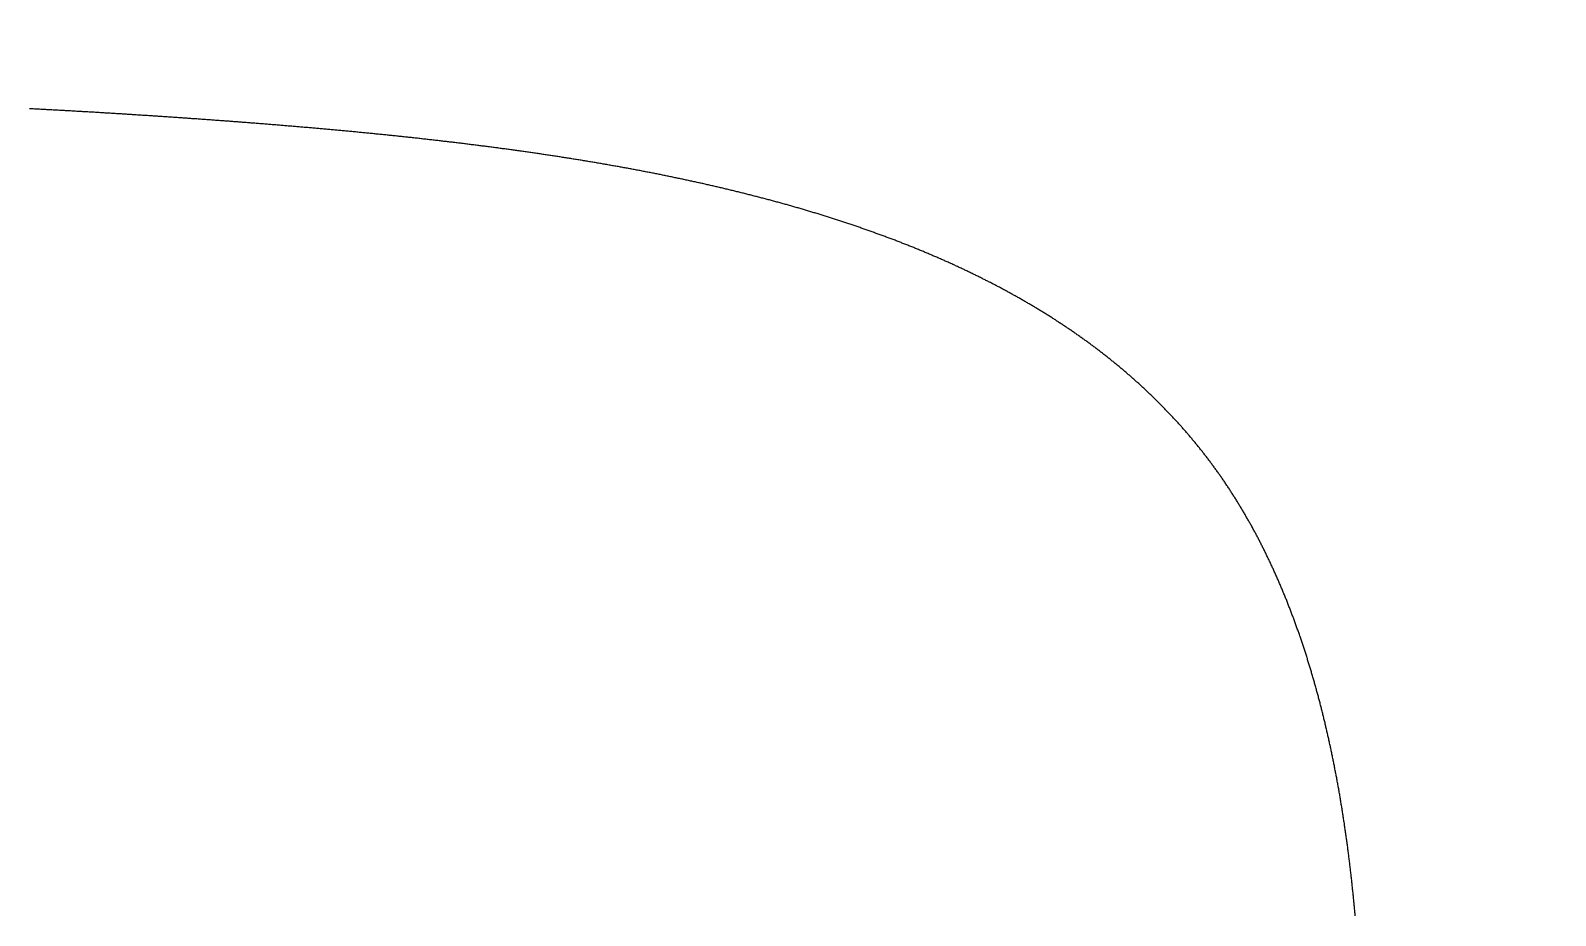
# Model space of a CAD drawing. Header units: millimetres. Extents: x 88 to 97873, y 32 to 55088.
# Drawn here: x 49002.453 to 49005.387, y 4955.76 to 4957.462 of the extents above; entities that cross this region are included whole.
import ezdxf

# ---------------------------------------------------------------- set-up
doc = ezdxf.new("R2010")
doc.units = ezdxf.units.MM
doc.header["$LTSCALE"] = 0.3

msp = doc.modelspace()

# ---------------------------------------------------------------- linework, layer by layer
msp.add_lwpolyline([(49005.0012, 4955.7594), (49005.001, 4955.7616), (49005.0008, 4955.7639), (49005.0006, 4955.7661), (49005.0004, 4955.7683), (49005.0002, 4955.7706), (49005, 4955.7728), (49004.9998, 4955.775), (49004.9996, 4955.7772), (49004.9994, 4955.7795), (49004.9992, 4955.7817), (49004.999, 4955.7839), (49004.9988, 4955.7861), (49004.9985, 4955.7883), (49004.9983, 4955.7906), (49004.9981, 4955.7928), (49004.9979, 4955.795), (49004.9977, 4955.7972), (49004.9974, 4955.7994), (49004.9972, 4955.8016), (49004.997, 4955.8039), (49004.9968, 4955.8061), (49004.9965, 4955.8083), (49004.9963, 4955.8105), (49004.9961, 4955.8127), (49004.9958, 4955.8149), (49004.9956, 4955.8171), (49004.9954, 4955.8193), (49004.9951, 4955.8215), (49004.9949, 4955.8237), (49004.9946, 4955.826), (49004.9944, 4955.8282), (49004.9942, 4955.8304), (49004.9939, 4955.8326), (49004.9937, 4955.8348), (49004.9934, 4955.837), (49004.9932, 4955.8392), (49004.9929, 4955.8414), (49004.9927, 4955.8436), (49004.9924, 4955.8458), (49004.9922, 4955.848), (49004.9919, 4955.8502), (49004.9916, 4955.8524), (49004.9914, 4955.8545), (49004.9911, 4955.8567), (49004.9908, 4955.8589), (49004.9906, 4955.8611), (49004.9903, 4955.8633), (49004.99, 4955.8655), (49004.9898, 4955.8677), (49004.9895, 4955.8699), (49004.9892, 4955.8721), (49004.989, 4955.8743), (49004.9887, 4955.8764), (49004.9884, 4955.8786), (49004.9881, 4955.8808), (49004.9878, 4955.883), (49004.9876, 4955.8852), (49004.9873, 4955.8874), (49004.987, 4955.8895), (49004.9867, 4955.8917), (49004.9864, 4955.8939), (49004.9861, 4955.8961), (49004.9858, 4955.8982), (49004.9855, 4955.9004), (49004.9852, 4955.9026), (49004.9849, 4955.9048), (49004.9846, 4955.9069), (49004.9843, 4955.9091), (49004.984, 4955.9113), (49004.9837, 4955.9134), (49004.9834, 4955.9156), (49004.9831, 4955.9178), (49004.9828, 4955.9199), (49004.9825, 4955.9221), (49004.9822, 4955.9243), (49004.9819, 4955.9264), (49004.9815, 4955.9286), (49004.9812, 4955.9307), (49004.9809, 4955.9329), (49004.9806, 4955.9351), (49004.9803, 4955.9372), (49004.9799, 4955.9394), (49004.9796, 4955.9415), (49004.9793, 4955.9437), (49004.9789, 4955.9458), (49004.9786, 4955.948), (49004.9783, 4955.9501), (49004.978, 4955.9523), (49004.9776, 4955.9544), (49004.9773, 4955.9566), (49004.9769, 4955.9587), (49004.9766, 4955.9609), (49004.9763, 4955.963), (49004.9759, 4955.9651), (49004.9756, 4955.9673), (49004.9752, 4955.9694), (49004.9749, 4955.9716), (49004.9745, 4955.9737), (49004.9742, 4955.9758), (49004.9738, 4955.978), (49004.9734, 4955.9801), (49004.9731, 4955.9822), (49004.9727, 4955.9844), (49004.9724, 4955.9865), (49004.972, 4955.9886), (49004.9716, 4955.9908), (49004.9713, 4955.9929), (49004.9709, 4955.995), (49004.9705, 4955.9971), (49004.9702, 4955.9993), (49004.9698, 4956.0014), (49004.9694, 4956.0035), (49004.969, 4956.0056), (49004.9687, 4956.0078), (49004.9683, 4956.0099), (49004.9679, 4956.012), (49004.9675, 4956.0141), (49004.9671, 4956.0162), (49004.9667, 4956.0183), (49004.9663, 4956.0204), (49004.9659, 4956.0226), (49004.9656, 4956.0247), (49004.9652, 4956.0268), (49004.9648, 4956.0289), (49004.9644, 4956.031), (49004.964, 4956.0331), (49004.9636, 4956.0352), (49004.9632, 4956.0373), (49004.9627, 4956.0394), (49004.9623, 4956.0415), (49004.9619, 4956.0436), (49004.9615, 4956.0457), (49004.9611, 4956.0478), (49004.9607, 4956.0499), (49004.9603, 4956.052), (49004.9599, 4956.0541), (49004.9594, 4956.0562), (49004.959, 4956.0582), (49004.9586, 4956.0603), (49004.9582, 4956.0624), (49004.9577, 4956.0645), (49004.9573, 4956.0666), (49004.9569, 4956.0687), (49004.9564, 4956.0708), (49004.956, 4956.0728), (49004.9556, 4956.0749), (49004.9551, 4956.077), (49004.9547, 4956.0791), (49004.9543, 4956.0811), (49004.9538, 4956.0832), (49004.9534, 4956.0853), (49004.9529, 4956.0874), (49004.9525, 4956.0894), (49004.952, 4956.0915), (49004.9516, 4956.0936), (49004.9511, 4956.0956), (49004.9506, 4956.0977), (49004.9502, 4956.0998), (49004.9497, 4956.1018), (49004.9493, 4956.1039), (49004.9488, 4956.1059), (49004.9483, 4956.108), (49004.9479, 4956.11), (49004.9474, 4956.1121), (49004.9469, 4956.1142), (49004.9465, 4956.1162), (49004.946, 4956.1183), (49004.9455, 4956.1203), (49004.945, 4956.1223), (49004.9445, 4956.1244), (49004.9441, 4956.1264), (49004.9436, 4956.1285), (49004.9431, 4956.1305), (49004.9426, 4956.1326), (49004.9421, 4956.1346), (49004.9416, 4956.1366), (49004.9411, 4956.1387), (49004.9406, 4956.1407), (49004.9401, 4956.1427), (49004.9396, 4956.1448), (49004.9391, 4956.1468), (49004.9386, 4956.1488), (49004.9381, 4956.1509), (49004.9376, 4956.1529), (49004.9371, 4956.1549), (49004.9366, 4956.1569), (49004.9361, 4956.159), (49004.9356, 4956.161), (49004.935, 4956.163), (49004.9345, 4956.165), (49004.934, 4956.167), (49004.9335, 4956.169), (49004.9329, 4956.1711), (49004.9324, 4956.1731), (49004.9319, 4956.1751), (49004.9314, 4956.1771), (49004.9308, 4956.1791), (49004.9303, 4956.1811), (49004.9297, 4956.1831), (49004.9292, 4956.1851), (49004.9287, 4956.1871), (49004.9281, 4956.1891), (49004.9276, 4956.1911), (49004.927, 4956.1931), (49004.9265, 4956.1951), (49004.9259, 4956.1971), (49004.9254, 4956.1991), (49004.9248, 4956.2011), (49004.9243, 4956.203), (49004.9237, 4956.205), (49004.9232, 4956.207), (49004.9226, 4956.209), (49004.922, 4956.211), (49004.9215, 4956.213), (49004.9209, 4956.2149), (49004.9203, 4956.2169), (49004.9197, 4956.2189), (49004.9192, 4956.2209), (49004.9186, 4956.2228), (49004.918, 4956.2248), (49004.9174, 4956.2268), (49004.9168, 4956.2287), (49004.9163, 4956.2307), (49004.9157, 4956.2327), (49004.9151, 4956.2346), (49004.9145, 4956.2366), (49004.9139, 4956.2386), (49004.9133, 4956.2405), (49004.9127, 4956.2425), (49004.9121, 4956.2444), (49004.9115, 4956.2464), (49004.9109, 4956.2483), (49004.9103, 4956.2503), (49004.9097, 4956.2522), (49004.9091, 4956.2542), (49004.9085, 4956.2561), (49004.9079, 4956.2581), (49004.9072, 4956.26), (49004.9066, 4956.2619), (49004.906, 4956.2639), (49004.9054, 4956.2658), (49004.9048, 4956.2677), (49004.9041, 4956.2697), (49004.9035, 4956.2716), (49004.9029, 4956.2735), (49004.9022, 4956.2755), (49004.9016, 4956.2774), (49004.901, 4956.2793), (49004.9003, 4956.2812), (49004.8997, 4956.2831), (49004.8991, 4956.2851), (49004.8984, 4956.287), (49004.8978, 4956.2889), (49004.8971, 4956.2908), (49004.8965, 4956.2927), (49004.8958, 4956.2946), (49004.8952, 4956.2965), (49004.8945, 4956.2984), (49004.8938, 4956.3004), (49004.8932, 4956.3023), (49004.8925, 4956.3042), (49004.8918, 4956.3061), (49004.8912, 4956.308), (49004.8905, 4956.3098), (49004.8898, 4956.3117), (49004.8892, 4956.3136), (49004.8885, 4956.3155), (49004.8878, 4956.3174), (49004.8871, 4956.3193), (49004.8864, 4956.3212), (49004.8858, 4956.3231), (49004.8851, 4956.3249), (49004.8844, 4956.3268), (49004.8837, 4956.3287), (49004.883, 4956.3306), (49004.8823, 4956.3325), (49004.8816, 4956.3343), (49004.8809, 4956.3362), (49004.8802, 4956.3381), (49004.8795, 4956.3399), (49004.8788, 4956.3418), (49004.8781, 4956.3437), (49004.8774, 4956.3455), (49004.8767, 4956.3474), (49004.8759, 4956.3492), (49004.8752, 4956.3511), (49004.8745, 4956.3529), (49004.8738, 4956.3548), (49004.8731, 4956.3566), (49004.8723, 4956.3585), (49004.8716, 4956.3603), (49004.8709, 4956.3622), (49004.8701, 4956.364), (49004.8694, 4956.3659), (49004.8687, 4956.3677), (49004.8679, 4956.3695), (49004.8672, 4956.3714), (49004.8665, 4956.3732), (49004.8657, 4956.375), (49004.865, 4956.3769), (49004.8642, 4956.3787), (49004.8635, 4956.3805), (49004.8627, 4956.3823), (49004.8619, 4956.3842), (49004.8612, 4956.386), (49004.8604, 4956.3878), (49004.8597, 4956.3896), (49004.8589, 4956.3914), (49004.8581, 4956.3932), (49004.8574, 4956.3951), (49004.8566, 4956.3969), (49004.8558, 4956.3987), (49004.855, 4956.4005), (49004.8543, 4956.4023), (49004.8535, 4956.4041), (49004.8527, 4956.4059), (49004.8519, 4956.4077), (49004.8511, 4956.4095), (49004.8503, 4956.4113), (49004.8495, 4956.413), (49004.8487, 4956.4148), (49004.8479, 4956.4166), (49004.8471, 4956.4184), (49004.8463, 4956.4202), (49004.8455, 4956.422), (49004.8447, 4956.4237), (49004.8439, 4956.4255), (49004.8431, 4956.4273), (49004.8423, 4956.4291), (49004.8415, 4956.4308), (49004.8407, 4956.4326), (49004.8398, 4956.4344), (49004.839, 4956.4361), (49004.8382, 4956.4379), (49004.8374, 4956.4396), (49004.8365, 4956.4414), (49004.8357, 4956.4432), (49004.8349, 4956.4449), (49004.834, 4956.4467), (49004.8332, 4956.4484), (49004.8324, 4956.4502), (49004.8315, 4956.4519), (49004.8307, 4956.4536), (49004.8298, 4956.4554), (49004.829, 4956.4571), (49004.8281, 4956.4589), (49004.8273, 4956.4606), (49004.8264, 4956.4623), (49004.8255, 4956.4641), (49004.8247, 4956.4658), (49004.8238, 4956.4675), (49004.823, 4956.4692), (49004.8221, 4956.471), (49004.8212, 4956.4727), (49004.8203, 4956.4744), (49004.8195, 4956.4761), (49004.8186, 4956.4778), (49004.8177, 4956.4795), (49004.8168, 4956.4812), (49004.8159, 4956.4829), (49004.8151, 4956.4847), (49004.8142, 4956.4864), (49004.8133, 4956.4881), (49004.8124, 4956.4898), (49004.8115, 4956.4914), (49004.8106, 4956.4931), (49004.8097, 4956.4948), (49004.8088, 4956.4965), (49004.8079, 4956.4982), (49004.807, 4956.4999), (49004.806, 4956.5016), (49004.8051, 4956.5033), (49004.8042, 4956.5049), (49004.8033, 4956.5066), (49004.8024, 4956.5083), (49004.8015, 4956.51), (49004.8005, 4956.5116), (49004.7996, 4956.5133), (49004.7987, 4956.515), (49004.7977, 4956.5166), (49004.7968, 4956.5183), (49004.7959, 4956.5199), (49004.7949, 4956.5216), (49004.794, 4956.5233), (49004.793, 4956.5249), (49004.7921, 4956.5266), (49004.7911, 4956.5282), (49004.7902, 4956.5298), (49004.7892, 4956.5315), (49004.7883, 4956.5331), (49004.7873, 4956.5348), (49004.7864, 4956.5364), (49004.7854, 4956.538), (49004.7844, 4956.5397), (49004.7834, 4956.5413), (49004.7825, 4956.5429), (49004.7815, 4956.5445), (49004.7805, 4956.5462), (49004.7795, 4956.5478), (49004.7786, 4956.5494), (49004.7776, 4956.551), (49004.7766, 4956.5526), (49004.7756, 4956.5542), (49004.7746, 4956.5558), (49004.7736, 4956.5575), (49004.7726, 4956.5591), (49004.7716, 4956.5607), (49004.7706, 4956.5623), (49004.7696, 4956.5639), (49004.7686, 4956.5654), (49004.7676, 4956.567), (49004.7666, 4956.5686), (49004.7656, 4956.5702), (49004.7646, 4956.5718), (49004.7635, 4956.5734), (49004.7625, 4956.575), (49004.7615, 4956.5765), (49004.7605, 4956.5781), (49004.7594, 4956.5797), (49004.7584, 4956.5813), (49004.7574, 4956.5828), (49004.7563, 4956.5844), (49004.7553, 4956.586), (49004.7543, 4956.5875), (49004.7532, 4956.5891), (49004.7522, 4956.5906), (49004.7511, 4956.5922), (49004.7501, 4956.5937), (49004.749, 4956.5953), (49004.748, 4956.5968), (49004.7469, 4956.5984), (49004.7458, 4956.5999), (49004.7448, 4956.6015), (49004.7437, 4956.603), (49004.7426, 4956.6045), (49004.7416, 4956.6061), (49004.7405, 4956.6076), (49004.7394, 4956.6091), (49004.7383, 4956.6106), (49004.7373, 4956.6122), (49004.7362, 4956.6137), (49004.7351, 4956.6152), (49004.734, 4956.6167), (49004.7329, 4956.6182), (49004.7318, 4956.6197), (49004.7307, 4956.6212), (49004.7296, 4956.6227), (49004.7285, 4956.6243), (49004.7274, 4956.6258), (49004.7263, 4956.6273), (49004.7252, 4956.6287), (49004.7241, 4956.6302), (49004.723, 4956.6317), (49004.7219, 4956.6332), (49004.7207, 4956.6347), (49004.7196, 4956.6362), (49004.7185, 4956.6377), (49004.7174, 4956.6392), (49004.7162, 4956.6406), (49004.7151, 4956.6421), (49004.714, 4956.6436), (49004.7128, 4956.6451), (49004.7117, 4956.6465), (49004.7106, 4956.648), (49004.7094, 4956.6495), (49004.7083, 4956.6509), (49004.7071, 4956.6524), (49004.706, 4956.6538), (49004.7048, 4956.6553), (49004.7037, 4956.6567), (49004.7025, 4956.6582), (49004.7014, 4956.6596), (49004.7002, 4956.6611), (49004.699, 4956.6625), (49004.6979, 4956.664), (49004.6967, 4956.6654), (49004.6955, 4956.6668), (49004.6943, 4956.6683), (49004.6932, 4956.6697), (49004.692, 4956.6711), (49004.6908, 4956.6726), (49004.6896, 4956.674), (49004.6884, 4956.6754), (49004.6873, 4956.6768), (49004.6861, 4956.6782), (49004.6849, 4956.6797), (49004.6837, 4956.6811), (49004.6825, 4956.6825), (49004.6813, 4956.6839), (49004.6801, 4956.6853), (49004.6789, 4956.6867), (49004.6777, 4956.6881), (49004.6765, 4956.6895), (49004.6752, 4956.6909), (49004.674, 4956.6923), (49004.6728, 4956.6937), (49004.6716, 4956.6951), (49004.6704, 4956.6965), (49004.6691, 4956.6979), (49004.6679, 4956.6992), (49004.6667, 4956.7006), (49004.6655, 4956.702), (49004.6642, 4956.7034), (49004.663, 4956.7048), (49004.6618, 4956.7061), (49004.6605, 4956.7075), (49004.6593, 4956.7089), (49004.658, 4956.7102), (49004.6568, 4956.7116), (49004.6555, 4956.713), (49004.6543, 4956.7143), (49004.653, 4956.7157), (49004.6518, 4956.717), (49004.6505, 4956.7184), (49004.6493, 4956.7197), (49004.648, 4956.7211), (49004.6467, 4956.7224), (49004.6455, 4956.7238), (49004.6442, 4956.7251), (49004.6429, 4956.7264), (49004.6416, 4956.7278), (49004.6404, 4956.7291), (49004.6391, 4956.7305), (49004.6378, 4956.7318), (49004.6365, 4956.7331), (49004.6352, 4956.7344), (49004.6339, 4956.7358), (49004.6327, 4956.7371), (49004.6314, 4956.7384), (49004.6301, 4956.7397), (49004.6288, 4956.741), (49004.6275, 4956.7423), (49004.6262, 4956.7437), (49004.6249, 4956.745), (49004.6236, 4956.7463), (49004.6222, 4956.7476), (49004.6209, 4956.7489), (49004.6196, 4956.7502), (49004.6183, 4956.7515), (49004.617, 4956.7528), (49004.6157, 4956.7541), (49004.6143, 4956.7554), (49004.613, 4956.7566), (49004.6117, 4956.7579), (49004.6104, 4956.7592), (49004.609, 4956.7605), (49004.6077, 4956.7618), (49004.6064, 4956.7631), (49004.605, 4956.7643), (49004.6037, 4956.7656), (49004.6024, 4956.7669), (49004.601, 4956.7682), (49004.5997, 4956.7694), (49004.5983, 4956.7707), (49004.597, 4956.7719), (49004.5956, 4956.7732), (49004.5943, 4956.7745), (49004.5929, 4956.7757), (49004.5915, 4956.777), (49004.5902, 4956.7782), (49004.5888, 4956.7795), (49004.5874, 4956.7807), (49004.5861, 4956.782), (49004.5847, 4956.7832), (49004.5833, 4956.7845), (49004.582, 4956.7857), (49004.5806, 4956.7869), (49004.5792, 4956.7882), (49004.5778, 4956.7894), (49004.5764, 4956.7906), (49004.575, 4956.7919), (49004.5737, 4956.7931), (49004.5723, 4956.7943), (49004.5709, 4956.7955), (49004.5695, 4956.7968), (49004.5681, 4956.798), (49004.5667, 4956.7992), (49004.5653, 4956.8004), (49004.5639, 4956.8016), (49004.5625, 4956.8028), (49004.5611, 4956.8041), (49004.5597, 4956.8053), (49004.5582, 4956.8065), (49004.5568, 4956.8077), (49004.5554, 4956.8089), (49004.554, 4956.8101), (49004.5526, 4956.8113), (49004.5512, 4956.8125), (49004.5497, 4956.8136), (49004.5483, 4956.8148), (49004.5469, 4956.816), (49004.5454, 4956.8172), (49004.544, 4956.8184), (49004.5426, 4956.8196), (49004.5411, 4956.8208), (49004.5397, 4956.8219), (49004.5383, 4956.8231), (49004.5368, 4956.8243), (49004.5354, 4956.8255), (49004.5339, 4956.8266), (49004.5325, 4956.8278), (49004.531, 4956.829), (49004.5296, 4956.8301), (49004.5281, 4956.8313), (49004.5267, 4956.8324), (49004.5252, 4956.8336), (49004.5237, 4956.8348), (49004.5223, 4956.8359), (49004.5208, 4956.8371), (49004.5193, 4956.8382), (49004.5179, 4956.8394), (49004.5164, 4956.8405), (49004.5149, 4956.8416), (49004.5134, 4956.8428), (49004.512, 4956.8439), (49004.5105, 4956.8451), (49004.509, 4956.8462), (49004.5075, 4956.8473), (49004.506, 4956.8485), (49004.5045, 4956.8496), (49004.503, 4956.8507), (49004.5015, 4956.8518), (49004.5, 4956.853), (49004.4985, 4956.8541), (49004.497, 4956.8552), (49004.4955, 4956.8563), (49004.494, 4956.8574), (49004.4925, 4956.8585), (49004.491, 4956.8597), (49004.4895, 4956.8608), (49004.488, 4956.8619), (49004.4865, 4956.863), (49004.485, 4956.8641), (49004.4835, 4956.8652), (49004.4819, 4956.8663), (49004.4804, 4956.8674), (49004.4789, 4956.8685), (49004.4774, 4956.8696), (49004.4758, 4956.8707), (49004.4743, 4956.8717), (49004.4728, 4956.8728), (49004.4712, 4956.8739), (49004.4697, 4956.875), (49004.4682, 4956.8761), (49004.4666, 4956.8772), (49004.4651, 4956.8782), (49004.4635, 4956.8793), (49004.462, 4956.8804), (49004.4605, 4956.8815), (49004.4589, 4956.8825), (49004.4574, 4956.8836), (49004.4558, 4956.8847), (49004.4542, 4956.8857), (49004.4527, 4956.8868), (49004.4511, 4956.8878), (49004.4496, 4956.8889), (49004.448, 4956.89), (49004.4464, 4956.891), (49004.4449, 4956.8921), (49004.4433, 4956.8931), (49004.4417, 4956.8942), (49004.4401, 4956.8952), (49004.4386, 4956.8963), (49004.437, 4956.8973), (49004.4354, 4956.8983), (49004.4338, 4956.8994), (49004.4323, 4956.9004), (49004.4307, 4956.9015), (49004.4291, 4956.9025), (49004.4275, 4956.9035), (49004.4259, 4956.9045), (49004.4243, 4956.9056), (49004.4227, 4956.9066), (49004.4211, 4956.9076), (49004.4195, 4956.9086), (49004.4179, 4956.9097), (49004.4163, 4956.9107), (49004.4147, 4956.9117), (49004.4131, 4956.9127), (49004.4115, 4956.9137), (49004.4099, 4956.9147), (49004.4083, 4956.9157), (49004.4067, 4956.9168), (49004.405, 4956.9178), (49004.4034, 4956.9188), (49004.4018, 4956.9198), (49004.4002, 4956.9208), (49004.3986, 4956.9218), (49004.3969, 4956.9228), (49004.3953, 4956.9237), (49004.3937, 4956.9247), (49004.392, 4956.9257), (49004.3904, 4956.9267), (49004.3888, 4956.9277), (49004.3871, 4956.9287), (49004.3855, 4956.9297), (49004.3839, 4956.9307), (49004.3822, 4956.9316), (49004.3806, 4956.9326), (49004.3789, 4956.9336), (49004.3773, 4956.9346), (49004.3756, 4956.9355), (49004.374, 4956.9365), (49004.3723, 4956.9375), (49004.3707, 4956.9384), (49004.369, 4956.9394), (49004.3674, 4956.9404), (49004.3657, 4956.9413), (49004.364, 4956.9423), (49004.3624, 4956.9432), (49004.3607, 4956.9442), (49004.359, 4956.9451), (49004.3574, 4956.9461), (49004.3557, 4956.947), (49004.354, 4956.948), (49004.3523, 4956.9489), (49004.3507, 4956.9499), (49004.349, 4956.9508), (49004.3473, 4956.9518), (49004.3456, 4956.9527), (49004.3439, 4956.9536), (49004.3423, 4956.9546), (49004.3406, 4956.9555), (49004.3389, 4956.9564), (49004.3372, 4956.9574), (49004.3355, 4956.9583), (49004.3338, 4956.9592), (49004.3321, 4956.9601), (49004.3304, 4956.9611), (49004.3287, 4956.962), (49004.327, 4956.9629), (49004.3253, 4956.9638), (49004.3236, 4956.9647), (49004.3219, 4956.9657), (49004.3202, 4956.9666), (49004.3185, 4956.9675), (49004.3167, 4956.9684), (49004.315, 4956.9693), (49004.3133, 4956.9702), (49004.3116, 4956.9711), (49004.3099, 4956.972), (49004.3081, 4956.9729), (49004.3064, 4956.9738), (49004.3047, 4956.9747), (49004.303, 4956.9756), (49004.3012, 4956.9765), (49004.2995, 4956.9774), (49004.2978, 4956.9783), (49004.296, 4956.9792), (49004.2943, 4956.98), (49004.2926, 4956.9809), (49004.2908, 4956.9818), (49004.2891, 4956.9827), (49004.2873, 4956.9836), (49004.2856, 4956.9844), (49004.2839, 4956.9853), (49004.2821, 4956.9862), (49004.2804, 4956.9871), (49004.2786, 4956.9879), (49004.2769, 4956.9888), (49004.2751, 4956.9897), (49004.2733, 4956.9905), (49004.2716, 4956.9914), (49004.2698, 4956.9923), (49004.2681, 4956.9931), (49004.2663, 4956.994), (49004.2645, 4956.9948), (49004.2628, 4956.9957), (49004.261, 4956.9965), (49004.2592, 4956.9974), (49004.2575, 4956.9982), (49004.2557, 4956.9991), (49004.2539, 4956.9999), (49004.2521, 4957.0008), (49004.2503, 4957.0016), (49004.2486, 4957.0025), (49004.2468, 4957.0033), (49004.245, 4957.0041), (49004.2432, 4957.005), (49004.2414, 4957.0058), (49004.2396, 4957.0067), (49004.2378, 4957.0075), (49004.2361, 4957.0083), (49004.2343, 4957.0091), (49004.2325, 4957.01), (49004.2307, 4957.0108), (49004.2289, 4957.0116), (49004.2271, 4957.0124), (49004.2253, 4957.0133), (49004.2235, 4957.0141), (49004.2217, 4957.0149), (49004.2198, 4957.0157), (49004.218, 4957.0165), (49004.2162, 4957.0173), (49004.2144, 4957.0181), (49004.2126, 4957.0189), (49004.2108, 4957.0198), (49004.209, 4957.0206), (49004.2071, 4957.0214), (49004.2053, 4957.0222), (49004.2035, 4957.023), (49004.2017, 4957.0238), (49004.1999, 4957.0246), (49004.198, 4957.0254), (49004.1962, 4957.0261), (49004.1944, 4957.0269), (49004.1925, 4957.0277), (49004.1907, 4957.0285), (49004.1889, 4957.0293), (49004.187, 4957.0301), (49004.1852, 4957.0309), (49004.1834, 4957.0317), (49004.1815, 4957.0324), (49004.1797, 4957.0332), (49004.1778, 4957.034), (49004.176, 4957.0348), (49004.1741, 4957.0355), (49004.1723, 4957.0363), (49004.1704, 4957.0371), (49004.1686, 4957.0379), (49004.1667, 4957.0386), (49004.1649, 4957.0394), (49004.163, 4957.0402), (49004.1612, 4957.0409), (49004.1593, 4957.0417), (49004.1574, 4957.0424), (49004.1556, 4957.0432), (49004.1537, 4957.044), (49004.1518, 4957.0447), (49004.15, 4957.0455), (49004.1481, 4957.0462), (49004.1462, 4957.047), (49004.1444, 4957.0477), (49004.1425, 4957.0485), (49004.1406, 4957.0492), (49004.1387, 4957.0499), (49004.1369, 4957.0507), (49004.135, 4957.0514), (49004.1331, 4957.0522), (49004.1312, 4957.0529), (49004.1293, 4957.0536), (49004.1274, 4957.0544), (49004.1255, 4957.0551), (49004.1237, 4957.0558), (49004.1218, 4957.0566), (49004.1199, 4957.0573), (49004.118, 4957.058), (49004.1161, 4957.0588), (49004.1142, 4957.0595), (49004.1123, 4957.0602), (49004.1104, 4957.0609), (49004.1085, 4957.0616), (49004.1066, 4957.0624), (49004.1047, 4957.0631), (49004.1028, 4957.0638), (49004.1009, 4957.0645), (49004.099, 4957.0652), (49004.097, 4957.0659), (49004.0951, 4957.0666), (49004.0932, 4957.0673), (49004.0913, 4957.068), (49004.0894, 4957.0687), (49004.0875, 4957.0695), (49004.0855, 4957.0702), (49004.0836, 4957.0709), (49004.0817, 4957.0716), (49004.0798, 4957.0722), (49004.0779, 4957.0729), (49004.0759, 4957.0736), (49004.074, 4957.0743), (49004.0721, 4957.075), (49004.0701, 4957.0757), (49004.0682, 4957.0764), (49004.0663, 4957.0771), (49004.0643, 4957.0778), (49004.0624, 4957.0785), (49004.0605, 4957.0791), (49004.0585, 4957.0798), (49004.0566, 4957.0805), (49004.0546, 4957.0812), (49004.0527, 4957.0818), (49004.0507, 4957.0825), (49004.0488, 4957.0832), (49004.0469, 4957.0839), (49004.0449, 4957.0845), (49004.043, 4957.0852), (49004.041, 4957.0859), (49004.039, 4957.0865), (49004.0371, 4957.0872), (49004.0351, 4957.0879), (49004.0332, 4957.0885), (49004.0312, 4957.0892), (49004.0293, 4957.0898), (49004.0273, 4957.0905), (49004.0253, 4957.0912), (49004.0234, 4957.0918), (49004.0214, 4957.0925), (49004.0194, 4957.0931), (49004.0175, 4957.0938), (49004.0155, 4957.0944), (49004.0135, 4957.0951), (49004.0115, 4957.0957), (49004.0096, 4957.0963), (49004.0076, 4957.097), (49004.0056, 4957.0976), (49004.0036, 4957.0983), (49004.0016, 4957.0989), (49003.9997, 4957.0995), (49003.9977, 4957.1002), (49003.9957, 4957.1008), (49003.9937, 4957.1014), (49003.9917, 4957.1021), (49003.9897, 4957.1027), (49003.9877, 4957.1033), (49003.9858, 4957.104), (49003.9838, 4957.1046), (49003.9818, 4957.1052), (49003.9798, 4957.1058), (49003.9778, 4957.1065), (49003.9758, 4957.1071), (49003.9738, 4957.1077), (49003.9718, 4957.1083), (49003.9698, 4957.1089), (49003.9678, 4957.1095), (49003.9658, 4957.1102), (49003.9638, 4957.1108), (49003.9617, 4957.1114), (49003.9597, 4957.112), (49003.9577, 4957.1126), (49003.9557, 4957.1132), (49003.9537, 4957.1138), (49003.9517, 4957.1144), (49003.9497, 4957.115), (49003.9477, 4957.1156), (49003.9456, 4957.1162), (49003.9436, 4957.1168), (49003.9416, 4957.1174), (49003.9396, 4957.118), (49003.9376, 4957.1186), (49003.9355, 4957.1192), (49003.9335, 4957.1198), (49003.9315, 4957.1204), (49003.9294, 4957.121), (49003.9274, 4957.1215), (49003.9254, 4957.1221), (49003.9234, 4957.1227), (49003.9213, 4957.1233), (49003.9193, 4957.1239), (49003.9173, 4957.1245), (49003.9152, 4957.125), (49003.9132, 4957.1256), (49003.9111, 4957.1262), (49003.9091, 4957.1268), (49003.9071, 4957.1274), (49003.905, 4957.1279), (49003.903, 4957.1285), (49003.9009, 4957.1291), (49003.8989, 4957.1296), (49003.8968, 4957.1302), (49003.8948, 4957.1308), (49003.8927, 4957.1313), (49003.8907, 4957.1319), (49003.8886, 4957.1325), (49003.8866, 4957.133), (49003.8845, 4957.1336), (49003.8824, 4957.1341), (49003.8804, 4957.1347), (49003.8783, 4957.1353), (49003.8763, 4957.1358), (49003.8742, 4957.1364), (49003.8721, 4957.1369), (49003.8701, 4957.1375), (49003.868, 4957.138), (49003.8659, 4957.1386), (49003.8639, 4957.1391), (49003.8618, 4957.1397), (49003.8597, 4957.1402), (49003.8577, 4957.1407), (49003.8556, 4957.1413), (49003.8535, 4957.1418), (49003.8514, 4957.1424), (49003.8494, 4957.1429), (49003.8473, 4957.1434), (49003.8452, 4957.144), (49003.8431, 4957.1445), (49003.841, 4957.145), (49003.839, 4957.1456), (49003.8369, 4957.1461), (49003.8348, 4957.1466), (49003.8327, 4957.1472), (49003.8306, 4957.1477), (49003.8285, 4957.1482), (49003.8264, 4957.1487), (49003.8243, 4957.1493), (49003.8223, 4957.1498), (49003.8202, 4957.1503), (49003.8181, 4957.1508), (49003.816, 4957.1513), (49003.8139, 4957.1519), (49003.8118, 4957.1524), (49003.8097, 4957.1529), (49003.8076, 4957.1534), (49003.8055, 4957.1539), (49003.8034, 4957.1544), (49003.8013, 4957.1549), (49003.7992, 4957.1554), (49003.7971, 4957.1559), (49003.7949, 4957.1564), (49003.7928, 4957.157), (49003.7907, 4957.1575), (49003.7886, 4957.158), (49003.7865, 4957.1585), (49003.7844, 4957.159), (49003.7823, 4957.1595), (49003.7802, 4957.16), (49003.7781, 4957.1605), (49003.7759, 4957.1609), (49003.7738, 4957.1614), (49003.7717, 4957.1619), (49003.7696, 4957.1624), (49003.7675, 4957.1629), (49003.7653, 4957.1634), (49003.7632, 4957.1639), (49003.7611, 4957.1644), (49003.759, 4957.1649), (49003.7568, 4957.1653), (49003.7547, 4957.1658), (49003.7526, 4957.1663), (49003.7504, 4957.1668), (49003.7483, 4957.1673), (49003.7462, 4957.1678), (49003.744, 4957.1682), (49003.7419, 4957.1687), (49003.7398, 4957.1692), (49003.7376, 4957.1697), (49003.7355, 4957.1701), (49003.7334, 4957.1706), (49003.7312, 4957.1711), (49003.7291, 4957.1715), (49003.7269, 4957.172), (49003.7248, 4957.1725), (49003.7227, 4957.1729), (49003.7205, 4957.1734), (49003.7184, 4957.1739), (49003.7162, 4957.1743), (49003.7141, 4957.1748), (49003.7119, 4957.1753), (49003.7098, 4957.1757), (49003.7076, 4957.1762), (49003.7055, 4957.1766), (49003.7033, 4957.1771), (49003.7012, 4957.1775), (49003.699, 4957.178), (49003.6968, 4957.1784), (49003.6947, 4957.1789), (49003.6925, 4957.1793), (49003.6904, 4957.1798), (49003.6882, 4957.1802), (49003.686, 4957.1807), (49003.6839, 4957.1811), (49003.6817, 4957.1816), (49003.6796, 4957.182), (49003.6774, 4957.1825), (49003.6752, 4957.1829), (49003.6731, 4957.1833), (49003.6709, 4957.1838), (49003.6687, 4957.1842), (49003.6665, 4957.1847), (49003.6644, 4957.1851), (49003.6622, 4957.1855), (49003.66, 4957.186), (49003.6578, 4957.1864), (49003.6557, 4957.1868), (49003.6535, 4957.1873), (49003.6513, 4957.1877), (49003.6491, 4957.1881), (49003.647, 4957.1885), (49003.6448, 4957.189), (49003.6426, 4957.1894), (49003.6404, 4957.1898), (49003.6382, 4957.1902), (49003.636, 4957.1907), (49003.6339, 4957.1911), (49003.6317, 4957.1915), (49003.6295, 4957.1919), (49003.6273, 4957.1923), (49003.6251, 4957.1928), (49003.6229, 4957.1932), (49003.6207, 4957.1936), (49003.6185, 4957.194), (49003.6163, 4957.1944), (49003.6142, 4957.1948), (49003.612, 4957.1952), (49003.6098, 4957.1956), (49003.6076, 4957.1961), (49003.6054, 4957.1965), (49003.6032, 4957.1969), (49003.601, 4957.1973), (49003.5988, 4957.1977), (49003.5966, 4957.1981), (49003.5944, 4957.1985), (49003.5922, 4957.1989), (49003.59, 4957.1993), (49003.5878, 4957.1997), (49003.5856, 4957.2001), (49003.5833, 4957.2005), (49003.5811, 4957.2009), (49003.5789, 4957.2013), (49003.5767, 4957.2017), (49003.5745, 4957.2021), (49003.5723, 4957.2024), (49003.5701, 4957.2028), (49003.5679, 4957.2032), (49003.5657, 4957.2036), (49003.5634, 4957.204), (49003.5612, 4957.2044), (49003.559, 4957.2048), (49003.5568, 4957.2052), (49003.5546, 4957.2055), (49003.5524, 4957.2059), (49003.5501, 4957.2063), (49003.5479, 4957.2067), (49003.5457, 4957.2071), (49003.5435, 4957.2075), (49003.5413, 4957.2078), (49003.539, 4957.2082), (49003.5368, 4957.2086), (49003.5346, 4957.209), (49003.5324, 4957.2093), (49003.5301, 4957.2097), (49003.5279, 4957.2101), (49003.5257, 4957.2105), (49003.5234, 4957.2108), (49003.5212, 4957.2112), (49003.519, 4957.2116), (49003.5167, 4957.2119), (49003.5145, 4957.2123), (49003.5123, 4957.2127), (49003.51, 4957.213), (49003.5078, 4957.2134), (49003.5056, 4957.2138), (49003.5033, 4957.2141), (49003.5011, 4957.2145), (49003.4989, 4957.2148), (49003.4966, 4957.2152), (49003.4944, 4957.2156), (49003.4921, 4957.2159), (49003.4899, 4957.2163), (49003.4876, 4957.2166), (49003.4854, 4957.217), (49003.4832, 4957.2173), (49003.4809, 4957.2177), (49003.4787, 4957.218), (49003.4764, 4957.2184), (49003.4742, 4957.2187), (49003.4719, 4957.2191), (49003.4697, 4957.2194), (49003.4674, 4957.2198), (49003.4652, 4957.2201), (49003.4629, 4957.2205), (49003.4607, 4957.2208), (49003.4584, 4957.2212), (49003.4562, 4957.2215), (49003.4539, 4957.2219), (49003.4517, 4957.2222), (49003.4494, 4957.2225), (49003.4471, 4957.2229), (49003.4449, 4957.2232), (49003.4426, 4957.2235), (49003.4404, 4957.2239), (49003.4381, 4957.2242), (49003.4358, 4957.2246), (49003.4336, 4957.2249), (49003.4313, 4957.2252), (49003.4291, 4957.2256), (49003.4268, 4957.2259), (49003.4245, 4957.2262), (49003.4223, 4957.2265), (49003.42, 4957.2269), (49003.4177, 4957.2272), (49003.4155, 4957.2275), (49003.4132, 4957.2279), (49003.4109, 4957.2282), (49003.4087, 4957.2285), (49003.4064, 4957.2288), (49003.4041, 4957.2292), (49003.4018, 4957.2295), (49003.3996, 4957.2298), (49003.3973, 4957.2301), (49003.395, 4957.2304), (49003.3928, 4957.2308), (49003.3905, 4957.2311), (49003.3882, 4957.2314), (49003.3859, 4957.2317), (49003.3837, 4957.232), (49003.3814, 4957.2323), (49003.3791, 4957.2327), (49003.3768, 4957.233), (49003.3745, 4957.2333), (49003.3723, 4957.2336), (49003.37, 4957.2339), (49003.3677, 4957.2342), (49003.3654, 4957.2345), (49003.3631, 4957.2348), (49003.3608, 4957.2351), (49003.3586, 4957.2354), (49003.3563, 4957.2357), (49003.354, 4957.2361), (49003.3517, 4957.2364), (49003.3494, 4957.2367), (49003.3471, 4957.237), (49003.3448, 4957.2373), (49003.3425, 4957.2376), (49003.3403, 4957.2379), (49003.338, 4957.2382), (49003.3357, 4957.2385), (49003.3334, 4957.2388), (49003.3311, 4957.2391), (49003.3288, 4957.2394), (49003.3265, 4957.2396), (49003.3242, 4957.2399), (49003.3219, 4957.2402), (49003.3196, 4957.2405), (49003.3173, 4957.2408), (49003.315, 4957.2411), (49003.3127, 4957.2414), (49003.3104, 4957.2417), (49003.3081, 4957.242), (49003.3058, 4957.2423), (49003.3035, 4957.2426), (49003.3012, 4957.2428), (49003.2989, 4957.2431), (49003.2966, 4957.2434), (49003.2943, 4957.2437), (49003.292, 4957.244), (49003.2897, 4957.2443), (49003.2874, 4957.2446), (49003.2851, 4957.2448), (49003.2828, 4957.2451), (49003.2805, 4957.2454), (49003.2782, 4957.2457), (49003.2759, 4957.246), (49003.2736, 4957.2462), (49003.2713, 4957.2465), (49003.269, 4957.2468), (49003.2667, 4957.2471), (49003.2644, 4957.2473), (49003.262, 4957.2476), (49003.2597, 4957.2479), (49003.2574, 4957.2482), (49003.2551, 4957.2484), (49003.2528, 4957.2487), (49003.2505, 4957.249), (49003.2482, 4957.2492), (49003.2459, 4957.2495), (49003.2435, 4957.2498), (49003.2412, 4957.2501), (49003.2389, 4957.2503), (49003.2366, 4957.2506), (49003.2343, 4957.2509), (49003.232, 4957.2511), (49003.2296, 4957.2514), (49003.2273, 4957.2516), (49003.225, 4957.2519), (49003.2227, 4957.2522), (49003.2204, 4957.2524), (49003.218, 4957.2527), (49003.2157, 4957.253), (49003.2134, 4957.2532), (49003.2111, 4957.2535), (49003.2088, 4957.2537), (49003.2064, 4957.254), (49003.2041, 4957.2542), (49003.2018, 4957.2545), (49003.1995, 4957.2548), (49003.1971, 4957.255), (49003.1948, 4957.2553), (49003.1925, 4957.2555), (49003.1902, 4957.2558), (49003.1878, 4957.256), (49003.1855, 4957.2563), (49003.1832, 4957.2565), (49003.1808, 4957.2568), (49003.1785, 4957.257), (49003.1762, 4957.2573), (49003.1739, 4957.2575), (49003.1715, 4957.2578), (49003.1692, 4957.258), (49003.1669, 4957.2583), (49003.1645, 4957.2585), (49003.1622, 4957.2588), (49003.1599, 4957.259), (49003.1575, 4957.2593), (49003.1552, 4957.2595), (49003.1529, 4957.2597), (49003.1505, 4957.26), (49003.1482, 4957.2602), (49003.1459, 4957.2605), (49003.1435, 4957.2607), (49003.1412, 4957.2609), (49003.1389, 4957.2612), (49003.1365, 4957.2614), (49003.1342, 4957.2617), (49003.1318, 4957.2619), (49003.1295, 4957.2621), (49003.1272, 4957.2624), (49003.1248, 4957.2626), (49003.1225, 4957.2628), (49003.1202, 4957.2631), (49003.1178, 4957.2633), (49003.1155, 4957.2635), (49003.1131, 4957.2638), (49003.1108, 4957.264), (49003.1084, 4957.2642), (49003.1061, 4957.2645), (49003.1038, 4957.2647), (49003.1014, 4957.2649), (49003.0991, 4957.2652), (49003.0967, 4957.2654), (49003.0944, 4957.2656), (49003.092, 4957.2658), (49003.0897, 4957.2661), (49003.0873, 4957.2663), (49003.085, 4957.2665), (49003.0827, 4957.2667), (49003.0803, 4957.267), (49003.078, 4957.2672), (49003.0756, 4957.2674), (49003.0733, 4957.2676), (49003.0709, 4957.2679), (49003.0686, 4957.2681), (49003.0662, 4957.2683), (49003.0639, 4957.2685), (49003.0615, 4957.2688), (49003.0592, 4957.269), (49003.0568, 4957.2692), (49003.0545, 4957.2694), (49003.0521, 4957.2696), (49003.0498, 4957.2698), (49003.0474, 4957.2701), (49003.0451, 4957.2703), (49003.0427, 4957.2705), (49003.0404, 4957.2707), (49003.038, 4957.2709), (49003.0357, 4957.2711), (49003.0333, 4957.2714), (49003.0309, 4957.2716), (49003.0286, 4957.2718), (49003.0262, 4957.272), (49003.0239, 4957.2722), (49003.0215, 4957.2724), (49003.0192, 4957.2726), (49003.0168, 4957.2728), (49003.0145, 4957.273), (49003.0121, 4957.2733), (49003.0097, 4957.2735), (49003.0074, 4957.2737), (49003.005, 4957.2739), (49003.0027, 4957.2741), (49003.0003, 4957.2743), (49002.998, 4957.2745), (49002.9956, 4957.2747), (49002.9932, 4957.2749), (49002.9909, 4957.2751), (49002.9885, 4957.2753), (49002.9862, 4957.2755), (49002.9838, 4957.2757), (49002.9814, 4957.2759), (49002.9791, 4957.2761), (49002.9767, 4957.2763), (49002.9744, 4957.2765), (49002.972, 4957.2767), (49002.9696, 4957.2769), (49002.9673, 4957.2771), (49002.9649, 4957.2773), (49002.9625, 4957.2775), (49002.9602, 4957.2777), (49002.9578, 4957.2779), (49002.9555, 4957.2781), (49002.9531, 4957.2783), (49002.9507, 4957.2785), (49002.9484, 4957.2787), (49002.946, 4957.2789), (49002.9436, 4957.2791), (49002.9413, 4957.2793), (49002.9389, 4957.2795), (49002.9365, 4957.2797), (49002.9342, 4957.2799), (49002.9318, 4957.2801), (49002.9294, 4957.2803), (49002.9271, 4957.2805), (49002.9247, 4957.2807), (49002.9223, 4957.2809), (49002.92, 4957.281), (49002.9176, 4957.2812), (49002.9152, 4957.2814), (49002.9129, 4957.2816), (49002.9105, 4957.2818), (49002.9081, 4957.282), (49002.9058, 4957.2822), (49002.9034, 4957.2824), (49002.901, 4957.2826), (49002.8987, 4957.2828), (49002.8963, 4957.2829), (49002.8939, 4957.2831), (49002.8916, 4957.2833), (49002.8892, 4957.2835), (49002.8868, 4957.2837), (49002.8844, 4957.2839), (49002.8821, 4957.2841), (49002.8797, 4957.2842), (49002.8773, 4957.2844), (49002.875, 4957.2846), (49002.8726, 4957.2848), (49002.8702, 4957.285), (49002.8679, 4957.2852), (49002.8655, 4957.2853), (49002.8631, 4957.2855), (49002.8607, 4957.2857), (49002.8584, 4957.2859), (49002.856, 4957.2861), (49002.8536, 4957.2862), (49002.8513, 4957.2864), (49002.8489, 4957.2866), (49002.8465, 4957.2868), (49002.8441, 4957.287), (49002.8418, 4957.2871), (49002.8394, 4957.2873), (49002.837, 4957.2875), (49002.8346, 4957.2877), (49002.8323, 4957.2879), (49002.8299, 4957.288), (49002.8275, 4957.2882), (49002.8252, 4957.2884), (49002.8228, 4957.2886), (49002.8204, 4957.2887), (49002.818, 4957.2889), (49002.8157, 4957.2891), (49002.8133, 4957.2893), (49002.8109, 4957.2894), (49002.8085, 4957.2896), (49002.8062, 4957.2898), (49002.8038, 4957.2899), (49002.8014, 4957.2901), (49002.799, 4957.2903), (49002.7967, 4957.2905), (49002.7943, 4957.2906), (49002.7919, 4957.2908), (49002.7895, 4957.291), (49002.7872, 4957.2911), (49002.7848, 4957.2913), (49002.7824, 4957.2915), (49002.78, 4957.2917), (49002.7776, 4957.2918), (49002.7753, 4957.292), (49002.7729, 4957.2922), (49002.7705, 4957.2923), (49002.7681, 4957.2925), (49002.7658, 4957.2927), (49002.7634, 4957.2928), (49002.761, 4957.293), (49002.7586, 4957.2932), (49002.7563, 4957.2933), (49002.7539, 4957.2935), (49002.7515, 4957.2937), (49002.7491, 4957.2938), (49002.7467, 4957.294), (49002.7444, 4957.2942), (49002.742, 4957.2943), (49002.7396, 4957.2945), (49002.7372, 4957.2946), (49002.7348, 4957.2948), (49002.7325, 4957.295), (49002.7301, 4957.2951), (49002.7277, 4957.2953), (49002.7253, 4957.2955), (49002.723, 4957.2956), (49002.7206, 4957.2958), (49002.7182, 4957.2959), (49002.7158, 4957.2961), (49002.7134, 4957.2963), (49002.7111, 4957.2964), (49002.7087, 4957.2966), (49002.7063, 4957.2967), (49002.7039, 4957.2969), (49002.7015, 4957.2971), (49002.6991, 4957.2972), (49002.6968, 4957.2974), (49002.6944, 4957.2975), (49002.692, 4957.2977), (49002.6896, 4957.2978), (49002.6872, 4957.298), (49002.6849, 4957.2982), (49002.6825, 4957.2983), (49002.6801, 4957.2985), (49002.6777, 4957.2986), (49002.6753, 4957.2988), (49002.6729, 4957.2989), (49002.6706, 4957.2991), (49002.6682, 4957.2992), (49002.6658, 4957.2994), (49002.6634, 4957.2995), (49002.661, 4957.2997), (49002.6586, 4957.2998), (49002.6563, 4957.3), (49002.6539, 4957.3001), (49002.6515, 4957.3003), (49002.6491, 4957.3004), (49002.6467, 4957.3006), (49002.6443, 4957.3007), (49002.642, 4957.3009), (49002.6396, 4957.301), (49002.6372, 4957.3012), (49002.6348, 4957.3013), (49002.6324, 4957.3015), (49002.63, 4957.3016), (49002.6277, 4957.3018), (49002.6253, 4957.3019), (49002.6229, 4957.3021), (49002.6205, 4957.3022), (49002.6181, 4957.3024), (49002.6157, 4957.3025), (49002.6133, 4957.3027), (49002.611, 4957.3028), (49002.6086, 4957.303), (49002.6062, 4957.3031), (49002.6038, 4957.3033), (49002.6014, 4957.3034), (49002.599, 4957.3035), (49002.5966, 4957.3037), (49002.5942, 4957.3038), (49002.5919, 4957.304), (49002.5895, 4957.3041), (49002.5871, 4957.3043), (49002.5847, 4957.3044), (49002.5823, 4957.3045), (49002.5799, 4957.3047), (49002.5775, 4957.3048), (49002.5752, 4957.305), (49002.5728, 4957.3051), (49002.5704, 4957.3052), (49002.568, 4957.3054), (49002.5656, 4957.3055), (49002.5632, 4957.3057), (49002.5608, 4957.3058), (49002.5584, 4957.3059), (49002.556, 4957.3061), (49002.5537, 4957.3062), (49002.5513, 4957.3064), (49002.5489, 4957.3065), (49002.5465, 4957.3066), (49002.5441, 4957.3068), (49002.5417, 4957.3069), (49002.5393, 4957.307), (49002.5369, 4957.3072), (49002.5345, 4957.3073), (49002.5321, 4957.3074), (49002.5298, 4957.3076), (49002.5274, 4957.3077), (49002.525, 4957.3078), (49002.5226, 4957.308), (49002.5202, 4957.3081), (49002.5178, 4957.3082), (49002.5154, 4957.3084), (49002.513, 4957.3085), (49002.5106, 4957.3086), (49002.5082, 4957.3088), (49002.5058, 4957.3089), (49002.5035, 4957.309), (49002.5011, 4957.3092), (49002.4987, 4957.3093), (49002.4963, 4957.3094), (49002.4939, 4957.3096), (49002.4915, 4957.3097), (49002.4891, 4957.3098), (49002.4867, 4957.3099), (49002.4843, 4957.3101), (49002.4819, 4957.3102), (49002.4795, 4957.3103), (49002.4771, 4957.3105), (49002.4747, 4957.3106), (49002.4724, 4957.3107), (49002.47, 4957.3108), (49002.4676, 4957.311), (49002.4652, 4957.3111), (49002.4628, 4957.3112), (49002.4604, 4957.3113), (49002.458, 4957.3115), (49002.4556, 4957.3116), (49002.4532, 4957.3117), (49002.4508, 4957.3118)])
for radius in [18.5479, 14.363, 11.4141]:
    msp.add_circle((49000.4639, 4962.2533), radius)

doc.saveas('drawing.dxf')
